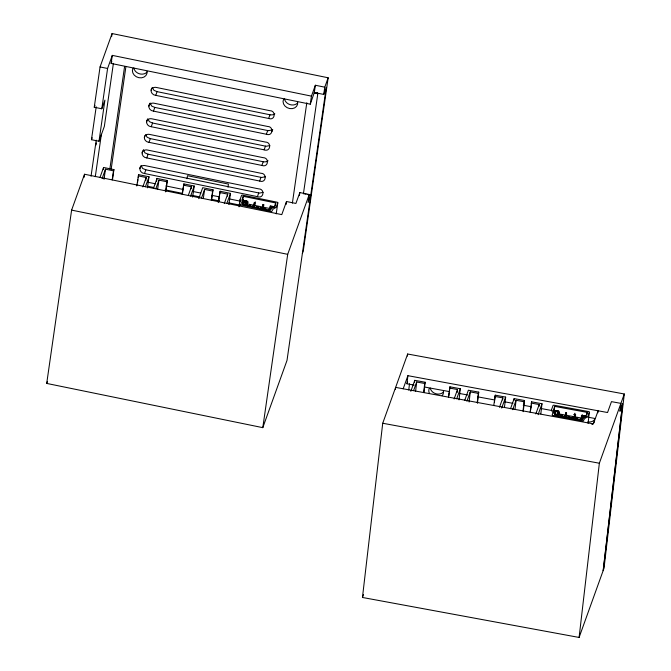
<?xml version="1.0" encoding="UTF-8"?>
<svg xmlns="http://www.w3.org/2000/svg" width="671" height="671" viewBox="0 0 671 671"><rect width="100%" height="100%" fill="white"/><g stroke="black" fill="none" stroke-linecap="round" stroke-linejoin="round"><path stroke-width="1.01" d="M558.398 411.08L557.802 414.401L554.976 413.873L556.041 410.644L558.398 411.08L557.802 414.401M582.487 419.937L583.418 415.701L585.775 416.137L585.464 417.001L583.107 416.565L582.344 418.93M139.937 168.572C140.071 165.871 143.443 164.991 145.632 165.729L258.528 188.836C265.171 188.777 263.921 199.178 257.404 196.637L144.508 173.521C140.767 173.319 138.26 168.941 140.944 165.796M142.185 152.98C142.319 150.27 145.682 149.39 147.872 150.128L260.767 173.235C267.419 173.177 266.161 183.577 259.652 181.036L146.756 157.928C143.007 157.727 140.499 153.349 143.183 150.195M144.424 137.379C144.559 134.678 147.922 133.797 150.111 134.527L263.007 157.635C269.658 157.576 268.4 167.976 261.891 165.435L148.996 142.327C145.775 142.143 142.881 138.528 145.087 135.525M146.664 121.778C146.798 119.077 150.161 118.197 152.359 118.926L265.255 142.034C271.898 141.984 270.648 152.376 264.131 149.834L151.235 126.727C147.486 126.525 144.978 122.147 147.662 118.993M148.903 106.177C149.037 103.477 152.409 102.596 154.598 103.334L267.494 126.442C274.137 126.383 272.887 136.775 266.37 134.242L153.474 111.126C149.734 110.925 147.226 106.546 149.91 103.401M151.168 90.409C151.31 87.708 154.674 86.827 156.863 87.557L269.759 110.665C276.402 110.606 275.152 121.006 268.643 118.465L155.739 95.357C151.998 95.156 149.49 90.778 152.174 87.624M362.457 597.467L382.722 423.25L407.649 354.003L624.29 393.978L604.026 568.203L579.098 637.45L362.457 597.467L363.514 594.548M395.387 389.465L395.63 387.385L593.39 423.887L598.113 410.778L597.869 412.799M407.406 356.075L407.649 354.003M414.166 385.104L406.962 383.778L407.901 375.676L607.549 412.522L611.466 401.635L620.901 403.38L619.962 411.482L622.638 404.059L603.313 570.182M408.765 390.01L409.495 383.778M414.535 382.353L414.77 380.331L425.154 382.244L423.98 392.376M415.626 391.118L416.691 382L424.709 383.485L425.154 382.244M423.653 392.602L424.709 383.485M448.429 397.173L449.939 386.823L460.323 388.735L459.023 399.874M448.874 395.932L449.226 392.896M449.461 390.874L449.939 386.823M457.161 392.577L457.513 389.541L449.495 388.056M469.104 402.021L470.279 391.889L478.306 393.374L478.75 392.141L468.366 390.22L464.751 400.268M477.24 402.491L478.306 393.374M477.45 403.279L478.75 392.141M493.764 405.536L495.265 395.185L505.649 397.098L504.475 407.23M494.443 402.273L495.265 395.185M502.613 399.924L502.847 397.903L494.821 396.418M513.919 400.637L514.154 398.608L524.537 400.52L523.246 411.667M515.009 409.394L516.066 400.277L524.093 401.761L524.537 400.52M523.036 410.878L524.093 401.761M530.115 412.187L531.617 401.828L542 403.749L540.826 413.873M530.677 409.931L531.147 405.88M531.382 403.858L531.617 401.828M538.964 406.576L539.199 404.546L531.172 403.07M553.902 413.487L554.724 406.4L587.293 412.413L587.058 414.435M554.254 412.522L554.489 410.493L559.211 411.365L558.859 414.401M554.498 412.548L554.732 410.518M559.094 414.426L559.337 412.405M565.468 415.626L565.821 412.59L566.525 412.715L566.173 415.752M565.703 415.651L566.056 412.606M566.416 415.777L566.651 413.755M574.2 417.236L574.552 414.2L575.257 414.326L574.904 417.37M574.435 417.261L574.904 413.21M575.148 417.387L575.383 415.366M580.96 419.987L581.187 418.008L557.593 413.646L556.997 415.299M581.396 419.601L581.866 415.55L586.588 416.414M581.631 419.618L582.227 414.561M588.081 423.342L589.373 412.195A0.965 0.52 6.6 0 0 588.593 411.591L554.137 405.234A0.965 0.52 6.6 0 0 553.021 405.561L551.503 409.763A1.954 1.04 6.6 0 0 551.554 410.266L552.787 412.531A1.954 1.04 6.6 0 1 552.837 413.042L552.124 415.055L552.51 415.357L583.25 421.027L584.466 418.88A1.954 1.04 6.6 0 1 584.852 418.452L587.461 416.892A1.954 1.04 6.6 0 0 587.846 416.465L589.364 412.262M579.098 637.45L599.362 463.225L624.29 393.978M603.137 570.677L622.554 403.749L620.054 410.669M246.769 201.048L246.131 204.361L243.313 203.783L244.42 200.562L246.769 201.048L246.131 204.361M243.397 204.781L244.42 200.562M96.196 106.815L91.466 139.702L98.998 141.245L104.911 100.13L101.791 108.786L94.259 107.243L100.054 66.941L112.074 33.55L328.161 77.777L324.772 87.18L315.362 85.251L311.445 96.129L112.3 55.374L111.143 63.435L310.279 104.19L314.313 92.506L323.732 94.435L326.223 87.507L287.012 360.386L262.797 427.653L46.71 383.426L71.612 210.107L84.529 174.242L281.778 214.619L286.5 201.51L295.911 203.439L299.836 192.56L309.247 194.481L308.09 202.55L310.757 195.127L307.939 194.548M84.085 177.337L84.529 174.242M91.03 176.297L96.221 140.164M96.062 144.97L96.356 142.906M111.629 36.645L112.074 33.55M101.791 108.786L107.586 68.476L112.3 55.374M95.29 176.699L101.38 134.317M113.399 63.376L104.341 126.408L98.998 141.245M103.284 169.486L103.577 167.473L113.936 169.595L112.485 179.669M104.039 179.266L105.481 169.193L113.491 170.828L113.936 169.595M109.859 168.983L124.58 66.521M111.193 169.008L125.913 66.555M112.183 179.895L113.491 170.828M136.758 185.968L138.645 174.653L149.004 176.775L147.41 187.855M137.488 182.713L137.924 179.685M138.218 177.672L138.645 174.653M145.775 180.549L146.203 177.53L138.201 175.886M156.595 181.438L157.031 178.411L167.389 180.533L165.796 191.621M157.635 189.197L158.943 180.13L166.945 181.774L167.389 180.533M165.494 191.847L166.945 181.774M182.118 194.213L183.862 183.904L194.221 186.026L192.627 197.115M182.42 193.986L183.862 183.904M187.033 178.788L187.477 175.685L228.434 184.072L227.989 187.167M191.134 188.794L191.42 186.781L183.418 185.146M203.313 198.49L204.613 189.415L212.615 191.059L213.059 189.818L202.701 187.695L198.759 198.658M211.315 200.126L212.615 191.059M211.617 199.899L213.059 189.818M218.234 202.575L220.122 191.26L230.48 193.382L228.886 204.47M218.679 201.342L220.122 191.26M227.394 196.158L227.679 194.137L219.677 192.502M238.993 206.819L240 199.765M242.382 202.365L243.254 196.318L275.739 202.969L275.303 205.989M242.617 202.416L243.263 199.404L242.541 204.445M245.745 205.62L246.031 203.64L269.566 208.455L269.281 210.434M247.18 204.387L247.616 201.359L242.91 200.394M247.389 204.403L247.825 201.375M253.772 205.729L254.208 202.709L254.913 202.852L254.477 205.88M253.982 205.754L254.418 202.726M254.837 204.89L255.265 201.862M262.478 207.515L262.915 204.496L263.619 204.638L263.191 207.658M262.697 207.532L263.124 204.512M263.544 206.668L263.837 204.655M269.633 210.015L270.212 205.989L274.917 206.945M269.843 210.031L270.421 206.005M276.217 213.873L277.811 202.793M286.064 204.538L286.5 201.51M292.38 203.145L306.806 102.755M262.797 427.653L287.7 254.334L309.247 194.481M310.279 104.19L311.445 96.129M299.383 195.655L299.836 192.56M314.313 92.506L315.362 85.251M303.409 193.86L317.794 93.747L317.45 93.143M323.732 94.435L324.772 87.18M328.161 77.777L303.25 251.097L302.361 253.571M556.041 410.644L554.976 413.873M271.411 207.02L270.614 209.369L271.721 206.156L271.411 207.02L273.76 207.498L274.078 206.634L272.501 206.316M94.259 107.243L94.955 105.322M111.143 63.435L111.822 61.547M91.466 139.702L92.162 137.765M99.962 177.513L103.577 167.473M102.101 178.587L105.481 169.193M46.71 383.426L47.415 381.472M155.739 95.357L157.081 91.65L270.665 114.909L273.323 114.733L274.842 113.827M153.474 111.126L154.808 107.419L268.4 130.686L272.141 129.964M151.235 126.727L152.569 123.019L266.152 146.278L269.901 145.565M148.996 142.327L150.329 138.62L263.913 161.879L266.58 161.703L268.09 160.797M146.756 157.928L148.09 154.213L261.673 177.48L265.414 176.758M144.508 173.521L145.85 169.813L259.434 193.08L263.175 192.359M142.822 186.924L146.203 177.53M145.389 186.815L149.004 176.775M153.416 188.459L157.031 178.411M155.898 188.593L158.943 180.13M188.375 195.236L191.42 186.781M190.606 196.075L194.221 186.026M201.568 197.878L204.613 189.415M224.299 203.539L227.679 194.137M226.865 203.43L230.48 193.382M268.643 118.465L269.977 114.758M243.254 196.318L241.912 200.025A1.954 1.048 8.2 0 0 241.971 200.537L243.196 202.843A1.954 1.048 8.2 0 1 243.246 203.355L243.271 204.689L270.17 210.191L271.025 209.042A1.954 1.048 8.2 0 1 271.411 208.614L274.011 207.096A1.954 1.048 8.2 0 0 274.397 206.676L275.739 202.969M266.37 134.242L267.712 130.526M243.313 203.783L243.665 202.793M264.131 149.834L265.464 146.127M245.435 205.292L246.031 203.64M272.065 131.39L272.736 129.537M261.891 165.435L263.225 161.728M248.983 205.972L249.243 205.225L250.66 205.519L250.392 206.257M259.652 181.036L260.985 177.329M252.749 206.743L253.009 205.997L254.426 206.291L254.158 207.029M257.404 196.637L258.746 192.921M256.515 207.515L256.775 206.769L258.192 207.062L257.924 207.8M260.281 208.287L260.549 207.54L261.958 207.834L261.69 208.572M260.096 209.193L260.457 208.203M264.047 209.05L264.315 208.312L265.724 208.597L265.456 209.344M268.97 210.107L269.566 208.455M316.922 93.043L317.098 92.548M403.187 388.777L407.901 375.676M406.962 383.778L407.641 381.891M410.828 391.285L414.77 380.331M413.646 390.463L416.691 382M454.133 398.935L457.513 389.541M456.699 398.784L460.323 388.735M466.899 401.292L470.279 391.889M499.459 407.297L502.847 397.903M501.707 408.06L505.649 397.098M510.539 408.656L514.154 398.608M512.686 409.679L516.066 400.277M535.81 413.948L539.199 404.546M538.058 414.703L542 403.749M554.724 406.4L553.39 410.107A1.954 1.04 6.6 0 0 553.441 410.618L554.674 412.883A1.954 1.04 6.6 0 1 554.732 413.386L554.691 414.703L581.656 419.677L582.705 417.941M571.625 418.88L572.145 417.261L573.562 417.521L573.294 418.259L571.877 417.999M580.6 419.652L581.187 418.008M583.107 416.565L583.418 415.701M587.293 412.413L585.959 416.121A1.954 1.04 6.6 0 1 585.573 416.548L582.965 418.1A1.954 1.04 6.6 0 0 582.579 418.528M424.458 387.008L449.151 391.562M459.442 393.466L467.679 394.984M477.97 396.88L494.435 399.924M504.726 401.82L512.954 403.338M523.246 405.242L531.482 406.76M540.742 408.471L552.065 410.56M554.12 410.937L556.184 411.315M573.671 414.544L575.735 414.921M588.081 417.203L595.286 418.536M555.731 411.516L558.087 411.952M382.722 423.25L599.362 463.225M157.081 91.65L153.927 90.291L152.426 87.758M154.808 107.419L151.654 106.068L150.153 102.99M152.569 123.019L149.415 121.669L147.922 119.128M150.329 138.62L147.175 137.261L145.674 134.728M148.09 154.213L144.936 152.862L143.426 149.784M145.85 169.813L142.688 168.463L141.195 165.922M314.137 93.001L317.794 93.747M100.054 66.941L107.586 68.476M304.173 193.776L306.051 194.162M244.101 201.426L246.458 201.912M147.494 182.168L155.706 183.846M165.972 185.942L183.418 189.516M192.652 191.411L200.864 193.089M212.153 195.395L219.342 196.871M229.599 198.968L239.866 201.074M242.944 201.703L248.077 202.751M147.712 186.253L153.869 187.511M165.158 189.826L182.604 193.399M191.839 195.286L200.05 196.972M211.34 199.279L219.551 200.956M228.794 202.852L240.084 205.158M71.612 210.107L287.7 254.334M146.957 72.158A7.482 6.274 19.8 0 1 139.241 73.735A7.482 6.274 19.8 0 1 133.806 67.914M147.033 71.277A7.482 6.274 19.8 0 1 138.847 77.693A7.482 6.274 19.8 0 1 132.933 68.392M297.656 102A7.482 6.274 19.8 0 1 289.62 108.551A7.482 6.274 19.8 0 1 283.531 99.316M297.672 102.915A7.482 6.274 19.8 0 1 290.006 104.609A7.482 6.274 19.8 0 1 284.47 98.855M443.456 391.99A7.482 6.274 19.8 0 1 435.806 393.734A7.482 6.274 19.8 0 1 430.228 388.006M443.405 391.076A7.482 6.274 19.8 0 1 442.114 395.705M429.448 393.365A7.482 6.274 19.8 0 1 429.272 388.467M594.414 418.838A7.482 6.274 19.8 0 1 591.931 424.6M594.556 419.786A7.482 6.274 19.8 0 1 587.905 421.858M582.906 419.132A7.482 6.274 19.8 0 1 581.279 415.986M240.654 204.949L271.696 211.566L272.904 209.427A1.954 1.048 8.2 0 1 273.29 209L275.898 207.482A1.954 1.048 8.2 0 0 276.284 207.062L277.794 202.86A0.965 0.52 8.2 0 0 277.031 202.172L242.667 195.135A0.965 0.52 8.2 0 0 241.543 195.437L240.033 199.639A1.954 1.048 8.2 0 0 240.084 200.151L241.308 202.457A1.954 1.048 8.2 0 1 241.359 202.969L240.654 204.949M560.822 415.164L560.553 415.911L561.971 416.171L562.231 415.433L560.822 415.164M564.596 415.869L564.328 416.607L565.745 416.867L566.014 416.129L564.596 415.869M568.371 416.565L568.102 417.303L569.52 417.563L569.788 416.825L568.371 416.565M575.919 417.958L575.659 418.696L577.068 418.956L577.337 418.218L575.919 417.958M249.209 205.351L249.025 205.846L250.434 206.14L250.619 205.645L249.209 205.351M252.975 206.123L252.791 206.618L254.2 206.903L254.384 206.416L252.975 206.123M256.741 206.894L256.557 207.381L257.966 207.674L258.15 207.188L256.741 206.894M260.507 207.666L260.323 208.153L261.732 208.446L261.916 207.951L260.507 207.666M264.273 208.429L264.089 208.924L265.498 209.218L265.682 208.723L264.273 208.429M560.78 415.29L560.595 415.785L562.013 416.045L562.197 415.55L560.78 415.29M564.554 415.986L564.37 416.481L565.787 416.741L565.972 416.255L564.554 415.986M568.329 416.683L568.152 417.177L569.562 417.437L569.746 416.951L568.329 416.683M572.111 417.379L571.927 417.874L573.336 418.142L573.52 417.647L572.111 417.379M575.886 418.075L575.701 418.57L577.119 418.838L577.295 418.343L575.886 418.075"/></g></svg>
